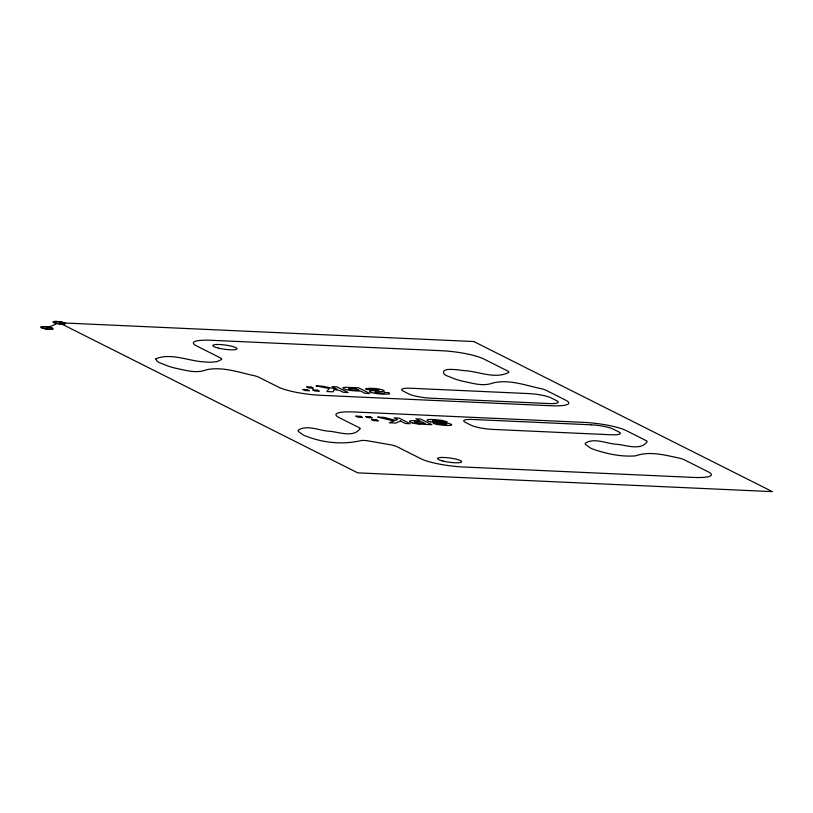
<?xml version="1.0" encoding="UTF-8"?>
<svg xmlns="http://www.w3.org/2000/svg" width="813" height="813" viewBox="0 0 813 813"><rect width="100%" height="100%" fill="white"/><g stroke="black" fill="none" stroke-linecap="round" stroke-linejoin="round"><path stroke-width="1.22" d="M375.047 391.947L375.931 391.785A11.514 2.022 7.7 0 1 376.317 391.764L377.649 391.724A38.831 6.809 7.7 0 1 379.468 391.683A21.494 3.77 7.7 0 0 380.951 391.642L384.051 391.155A6.829 1.199 7.7 0 0 383.766 390.464A6.626 1.159 7.7 0 0 380.87 389.437A7.734 1.352 7.7 0 0 377.1 388.787L375.078 388.553A14.919 2.612 7.7 0 0 370.86 388.299L366.155 388.573A7.652 1.341 7.7 0 0 365.992 389.407L371.216 389.935M384.376 393.086L384.305 393.116A4.39 0.772 7.7 0 1 383.502 393.218L381.825 393.228M46.93 327.954L56.158 324.041M348.757 388.462L348.614 388.492A4.065 0.711 7.7 0 0 348.858 388.949A3.638 0.64 7.7 0 0 350.403 389.478M371.277 389.366L372.202 389.285A8.028 1.413 7.7 0 1 375.769 389.457L379.051 390.23L375.332 390.535A44.654 7.835 7.7 0 0 372.71 390.606L371.074 390.728A7.49 1.311 7.7 0 0 369.722 391.053L369.569 391.175A8.465 1.484 7.7 0 0 370.616 392.079M416.226 421.703L415.86 421.703A3.496 0.61 7.7 0 0 414.955 421.917M356.226 390.057L358.848 390.169L355.627 388.553L350.017 388.34A6.067 1.067 7.7 0 0 348.787 388.472M423.786 424.335L431.886 424.701L420.636 419.041L415.829 418.827L420.097 420.971L417.039 420.829A38.465 6.748 7.7 0 0 412.364 420.677A6.189 1.087 7.7 0 0 410.484 420.86A7.917 1.392 7.7 0 0 409.569 421.327L409.549 421.398M444.569 425.362L437.719 424.559A7.652 1.341 7.7 0 1 433.908 423.553L433.268 423.258L437.851 423.441A4.461 0.783 7.7 0 0 440.392 424.142L441.855 424.305A8.028 1.413 7.7 0 0 445.382 424.457L446.703 424.244L440.148 423.126A44.654 7.835 7.7 0 1 436.693 422.78L434.213 422.475A7.49 1.311 7.7 0 1 431.144 421.947L430.473 421.795M419.142 424.081L418.502 424.03A7.703 1.352 7.7 0 1 414.01 423.319L412.76 422.994M437.231 421.886L435.961 421.754A11.514 2.022 7.7 0 1 435.422 421.693L432.699 421.114A2.998 0.528 7.7 0 1 432.404 420.778L434.63 420.494A10.843 1.9 7.7 0 1 436.175 420.555L438.207 420.717A4.39 0.772 7.7 0 1 439.62 420.931L440.026 421.012A7.866 1.382 7.7 0 1 442.78 421.805L447.13 421.906L443.044 420.656A8.181 1.433 7.7 0 0 441.5 420.341L434.223 419.569A18.729 3.282 7.7 0 0 430.666 419.457L429.416 419.488A7.764 1.362 7.7 0 0 427.171 420.006L427.15 420.057A6.199 1.087 7.7 0 0 427.323 420.565L427.729 420.809A8.465 1.484 7.7 0 0 430.433 421.795M346.216 389.559L346.541 389.651A7.917 1.392 7.7 0 0 349.681 390.311M370.576 392.079L371.155 392.323A6.199 1.087 7.7 0 0 373.167 392.913L373.431 392.974A7.764 1.362 7.7 0 0 378.35 393.817L379.986 393.98A18.729 3.282 7.7 0 0 383.787 394.203L389.122 394.01A8.181 1.433 7.7 0 0 389.59 393.787L389.021 392.689L384.305 392.384A7.866 1.382 7.7 0 1 384.478 393.065M375.047 392.079L375.25 392.232A2.998 0.528 7.7 0 0 376.297 392.577L380.24 393.146A10.843 1.9 7.7 0 0 381.825 393.228M437.75 421.937A38.831 6.809 7.7 0 0 440.087 422.16A21.494 3.77 7.7 0 1 442.048 422.364L447.902 423.258A6.829 1.199 7.7 0 1 450.575 424.051A6.626 1.159 7.7 0 1 451.581 424.996A7.734 1.352 7.7 0 1 449.924 425.402L448.512 425.473A14.919 2.612 7.7 0 1 444.548 425.351M422.77 424.284A46.554 8.16 7.7 0 1 419.142 424.081M412.811 422.994A9.868 1.728 7.7 0 1 409.61 421.408M416.215 421.703A23.638 4.146 7.7 0 1 419.376 421.805L421.988 421.917L425.199 423.532L419.447 423.238A6.067 1.067 7.7 0 1 417.374 422.953L417.069 422.912A4.065 0.711 7.7 0 1 415.372 422.394A3.638 0.64 7.7 0 1 414.904 421.906M356.206 390.047A23.638 4.146 7.7 0 1 352.893 389.864L352.446 389.823A3.496 0.61 7.7 0 1 350.423 389.478M343.157 387.699A7.703 1.352 7.7 0 1 345.454 387.303L346.003 387.303A46.554 8.16 7.7 0 1 349.458 387.425L358.543 387.821L369.803 393.482L364.996 393.268L360.728 391.124L357.669 390.982A38.465 6.748 7.7 0 1 352.74 390.697A6.189 1.087 7.7 0 1 349.702 390.301M346.257 389.559A9.868 1.728 7.7 0 1 343.177 387.974M371.277 389.935A4.461 0.783 7.7 0 1 371.185 389.346M155.75 358.828L156.95 361.023A47.154 8.272 7.7 0 0 159.226 362.578L169.124 366.47A44.634 7.825 7.7 0 0 175.019 368.096C185.201 370.108 196.299 373.929 206.441 369.773C222.66 366.317 239.154 372.517 254.886 375.86A13.557 2.378 7.7 0 1 258.89 377.262L278.564 387.151A31.849 5.589 7.7 0 0 320.678 395.301L550.879 405.738A31.849 5.589 7.7 0 0 565.675 400.159L546.001 390.26A13.557 2.378 7.7 0 0 541.997 388.868C526.031 385.565 509.151 378.96 492.749 383.035C482.81 386.836 472.058 383.004 462.13 381.094A44.634 7.825 7.7 0 1 456.235 379.478L446.337 375.586A47.154 8.272 7.7 0 1 444.061 374.031C439.803 365.992 462.709 370.87 466.449 370.789C480.239 372.1 495.524 379.102 508.664 372.506A13.557 2.378 7.7 0 0 507.525 370.921L483.562 358.868A31.849 5.589 7.7 0 0 441.449 350.708L211.248 340.281A31.849 5.589 7.7 0 0 196.451 345.86L220.414 357.913A13.557 2.378 7.7 0 1 221.553 359.498L217.091 361.633L210.923 362.242A14.461 2.53 7.7 0 1 205.709 361.988C189.399 361.551 171.208 352.344 155.75 358.828M360.017 428.715C353.35 438.227 338.269 431.693 328.584 431.185C318.94 430.514 307.223 424.538 298.29 430.067A44.634 7.825 7.7 0 0 298.31 431.418L303.483 435.107A47.154 8.272 7.7 0 0 307.517 436.733C324.926 443.136 343.808 444.792 361.734 440.433A14.461 2.53 7.7 0 1 366.897 440.656L391.612 444.996A13.557 2.378 7.7 0 1 397.181 446.784L421.144 458.837A31.849 5.589 7.7 0 0 463.268 466.987L693.459 477.424A31.849 5.589 7.7 0 0 708.255 471.845L684.292 459.792A13.557 2.378 7.7 0 0 678.723 458.004C664.709 455.036 649.668 450.869 635.624 455.849C621.762 456.997 607.758 454.03 594.638 449.741A47.154 8.272 7.7 0 1 590.604 448.115L585.421 444.426A44.634 7.825 7.7 0 1 585.401 443.075C594.364 437.597 606 443.431 615.695 444.193C625.38 444.701 640.461 451.235 647.128 441.723A13.557 2.378 7.7 0 0 645.817 440.443L626.142 430.555A31.849 5.589 7.7 0 0 584.029 422.394L353.828 411.967A31.849 5.589 7.7 0 0 339.031 417.547L358.706 427.435A13.557 2.378 7.7 0 1 360.017 428.715M334.275 389.478L333.106 391.825L326.846 391.541L329.245 388.482L316.033 385.901L322.436 386.195L337.009 389.122L332.05 386.622L336.856 386.846L348.106 392.496L343.299 392.283L339.875 390.565L334.275 389.478M400.433 421.002L395.779 423.065L389.376 422.78L393.929 421.002L377.689 417.099L383.949 417.384L395.596 420.311L397.567 419.569L394.142 417.841L398.949 418.065L410.199 423.715L405.392 423.502L400.433 421.002M473.816 341.541L59.197 322.751L357.73 472.851L772.35 491.631L473.816 341.541M529.172 393.604L410.9 388.248A16.484 2.886 7.7 0 0 403.248 391.134L408.878 393.97A16.484 2.886 7.7 0 0 430.677 398.187L548.938 403.553A16.484 2.886 7.7 0 0 556.6 400.657L550.97 397.831A16.484 2.886 7.7 0 0 529.172 393.604M311.135 387.09L306.623 386.876L308.788 387.974L313.31 388.177L311.135 387.09M307.253 389.661L302.731 389.457L304.905 390.545L309.418 390.748L307.253 389.661M317.151 390.108L312.639 389.905L314.804 390.992L319.316 391.195L317.151 390.108M591.264 424.823L472.993 419.467A16.484 2.886 7.7 0 0 465.341 422.354L470.971 425.189A16.484 2.886 7.7 0 0 492.769 429.406L611.03 434.762A16.484 2.886 7.7 0 0 618.693 431.876L613.053 429.051A16.484 2.886 7.7 0 0 591.264 424.823M360.25 416.307L355.738 416.104L357.903 417.191L362.425 417.394L360.25 416.307M370.159 416.754L365.637 416.551L367.811 417.638L372.324 417.841L370.159 416.754M376.165 419.782L371.653 419.579L373.817 420.667L378.33 420.87L376.165 419.782M43.506 328.452A6.341 1.108 7.7 0 0 53.201 328.838A6.341 1.108 7.7 0 0 44.075 326.582A6.341 1.108 7.7 0 0 43.506 328.452M43.932 328.391A5.549 0.976 7.7 0 0 52.428 328.726A5.549 0.976 7.7 0 0 44.43 326.755A5.549 0.976 7.7 0 0 43.932 328.391M55.782 323.249A6.341 1.108 7.7 0 0 65.477 323.635A6.341 1.108 7.7 0 0 56.351 321.379A6.341 1.108 7.7 0 0 55.782 323.249M56.199 323.188A5.549 0.976 7.7 0 0 64.694 323.523A5.549 0.976 7.7 0 0 56.697 321.552A5.549 0.976 7.7 0 0 56.199 323.188M442.811 461.012A12.175 2.134 7.7 0 0 461.632 461.855A12.175 2.134 7.7 0 0 444.365 457.495A12.175 2.134 7.7 0 0 442.811 461.012M218.565 348.157A12.175 2.134 7.7 0 0 236.969 348.797A12.175 2.134 7.7 0 0 219.185 344.509A12.175 2.134 7.7 0 0 218.565 348.157"/></g></svg>
